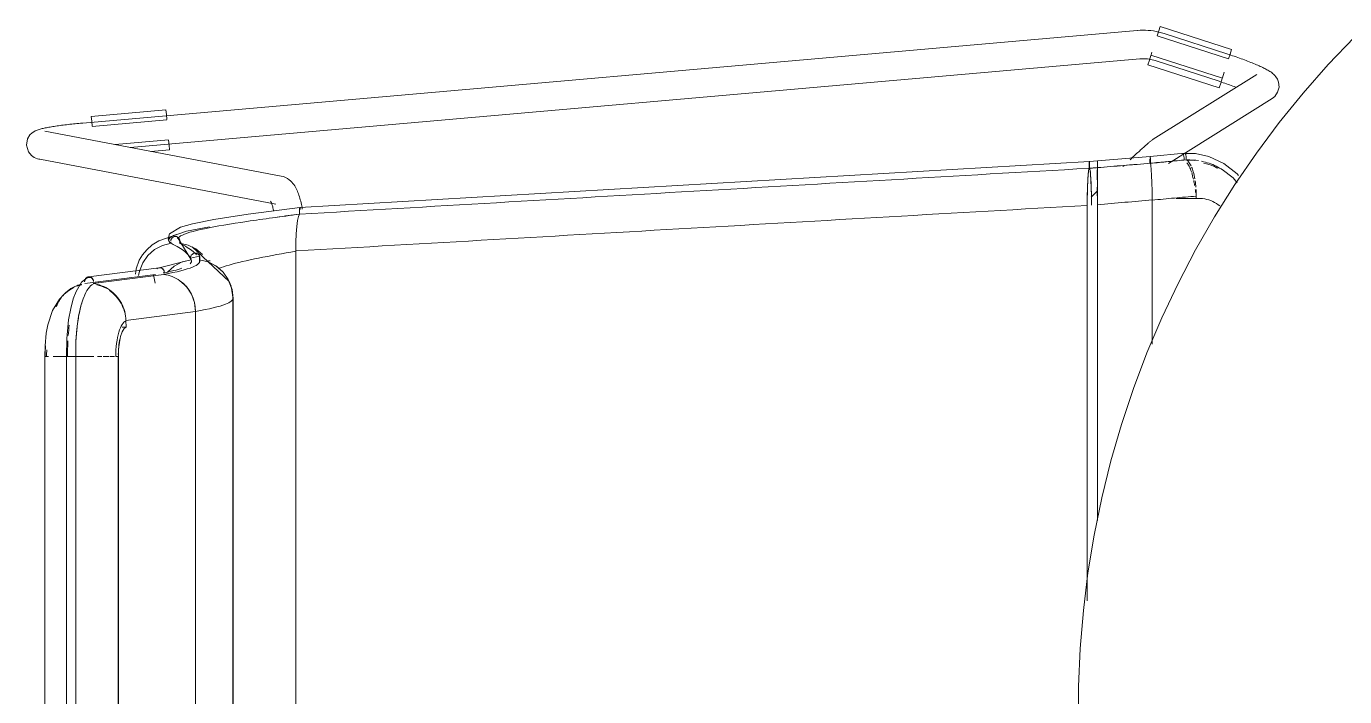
# Model space of a CAD drawing. Header units: millimetres. Extents: x 155927 to 317870, y -36033 to 97293.
# Drawn here: x 163505 to 164059, y 12310 to 12592 of the extents above; entities that cross this region are included whole.
import ezdxf

# ---------------------------------------------------------------- set-up
doc = ezdxf.new("R2010")
doc.units = ezdxf.units.MM
doc.header["$MEASUREMENT"] = 0
doc.layers.add('I-FURN', color=8, linetype='CONTINUOUS', lineweight=9)

msp = doc.modelspace()

# ---------------------------------------------------------------- linework, layer by layer
at = {"layer": 'I-FURN'}
for p, q in [((163981.13, 12590.31), (163981.76, 12592.26)), ((163981.76, 12592.26), (164011.76, 12582.57)), ((163972.07, 12590.54), (163528.75, 12551.6)), ((163972.12, 12590.55), (163972.07, 12590.55)), ((163973.26, 12590.63), (163972.12, 12590.55)), ((163974.4, 12590.66), (163973.26, 12590.63)), ((163975.54, 12590.64), (163974.4, 12590.66)), ((163976.68, 12590.58), (163975.54, 12590.64)), ((163977.82, 12590.47), (163976.68, 12590.58)), ((163978.95, 12590.32), (163977.82, 12590.47)), ((163980.08, 12590.12), (163978.95, 12590.32)), ((163981.19, 12589.88), (163980.08, 12590.12)), ((163980.45, 12588.22), (164010.46, 12578.53)), ((163980.49, 12588.34), (163981.13, 12590.31)), ((163982.3, 12589.59), (163981.19, 12589.88)), ((163983.39, 12589.26), (163982.3, 12589.59)), ((164010.21, 12580.55), (163983.39, 12589.26)), ((164063.44, 12587.76), (164052.4, 12576.18)), ((163977.17, 12578.06), (163977.81, 12580.03)), ((164007.85, 12570.46), (163977.85, 12580.15)), ((163977.88, 12580.25), (163978.25, 12581.41)), ((164010.66, 12580.4), (164010.21, 12580.55)), ((164011.13, 12580.62), (164010.5, 12578.65)), ((164011.4, 12580.15), (164010.66, 12580.4)), ((164011.76, 12582.57), (164011.13, 12580.62)), ((164012.14, 12579.91), (164011.4, 12580.15)), ((163548.77, 12541.31), (163973.12, 12578.59)), ((163973.12, 12578.59), (163973.78, 12578.64)), ((163973.78, 12578.64), (163974.45, 12578.66)), ((163974.45, 12578.66), (163975.11, 12578.65)), ((163975.11, 12578.65), (163975.77, 12578.61)), ((163975.77, 12578.61), (163976.43, 12578.55)), ((163976.43, 12578.55), (163977.09, 12578.47)), ((163976.54, 12576.11), (163977.17, 12578.06)), ((163976.54, 12576.11), (164006.55, 12566.42)), ((163977.09, 12578.47), (163977.74, 12578.35)), ((163977.74, 12578.35), (163978.38, 12578.21)), ((163978.38, 12578.21), (163979.03, 12578.05)), ((163979.03, 12578.05), (163979.66, 12577.86)), ((163979.66, 12577.86), (163979.68, 12577.85)), ((163979.68, 12577.85), (164006.5, 12569.14)), ((164012.87, 12579.66), (164012.14, 12579.91)), ((164013.6, 12579.41), (164012.87, 12579.66)), ((164014.32, 12579.16), (164013.6, 12579.41)), ((164015.04, 12578.9), (164014.32, 12579.16)), ((164015.75, 12578.65), (164015.04, 12578.9)), ((164016.44, 12578.39), (164015.75, 12578.65)), ((164017.13, 12578.14), (164016.44, 12578.39)), ((164017.81, 12577.88), (164017.13, 12578.14)), ((164018.48, 12577.63), (164017.81, 12577.88)), ((164019.13, 12577.38), (164018.48, 12577.63)), ((164019.77, 12577.12), (164019.13, 12577.38)), ((164020.4, 12576.87), (164019.77, 12577.12)), ((164021.01, 12576.62), (164020.4, 12576.87)), ((164021.6, 12576.38), (164021.01, 12576.62)), ((164022.18, 12576.13), (164021.6, 12576.38)), ((164022.74, 12575.89), (164022.18, 12576.13)), ((164023.29, 12575.65), (164022.74, 12575.89)), ((164023.81, 12575.41), (164023.29, 12575.65)), ((164024.32, 12575.18), (164023.81, 12575.41)), ((164024.82, 12574.94), (164024.32, 12575.18)), ((164025.29, 12574.71), (164024.82, 12574.94)), ((164025.75, 12574.48), (164025.29, 12574.71)), ((164026.19, 12574.26), (164025.75, 12574.48)), ((164052.4, 12576.18), (164041.83, 12564.17)), ((164022.36, 12572.06), (163978.78, 12544.75)), ((164006.83, 12569.03), (164006.5, 12569.14)), ((164007.52, 12568.8), (164006.83, 12569.03)), ((164007.81, 12570.34), (164007.18, 12568.37)), ((164007.88, 12570.56), (164008.68, 12573.04)), ((164026.61, 12574.03), (164026.19, 12574.26)), ((164027.02, 12573.8), (164026.61, 12574.03)), ((164027.42, 12573.56), (164027.02, 12573.8)), ((164027.81, 12573.32), (164027.42, 12573.56)), ((164028.2, 12573.06), (164027.81, 12573.32)), ((164028.59, 12572.78), (164028.2, 12573.06)), ((164028.99, 12572.47), (164028.59, 12572.78)), ((164029.42, 12572.1), (164028.99, 12572.47)), ((164029.88, 12571.64), (164029.42, 12572.1)), ((164030.4, 12571.01), (164029.88, 12571.64)), ((164030.97, 12570.1), (164030.4, 12571.01)), ((164031.49, 12568.72), (164030.97, 12570.1)), ((164007.18, 12568.37), (164006.55, 12566.42)), ((164008.21, 12568.57), (164007.52, 12568.8)), ((164008.89, 12568.34), (164008.21, 12568.57)), ((164009.57, 12568.1), (164008.89, 12568.34)), ((164010.25, 12567.87), (164009.57, 12568.1)), ((164010.91, 12567.63), (164010.25, 12567.87)), ((164011.57, 12567.4), (164010.91, 12567.63)), ((164012.22, 12567.16), (164011.57, 12567.4)), ((164012.85, 12566.93), (164012.22, 12567.16)), ((164013.48, 12566.69), (164012.85, 12566.93)), ((164029.85, 12562.78), (164031.08, 12564.51)), ((164031.08, 12564.51), (164031.67, 12566.74)), ((164031.67, 12566.74), (164031.49, 12568.72)), ((164041.83, 12564.17), (164031.75, 12551.75)), ((163985.15, 12534.58), (164028.73, 12561.89)), ((164029.85, 12562.78), (164028.73, 12561.89)), ((163532.36, 12554.41), (163563.77, 12557.17)), ((163532.54, 12552.37), (163532.36, 12554.41)), ((163532.72, 12550.3), (163532.54, 12552.37)), ((163532.73, 12550.18), (163564.14, 12552.94)), ((163563.77, 12557.17), (163563.95, 12555.13)), ((163563.95, 12555.13), (163564.13, 12553.06)), ((163506.6, 12546.63), (163507.51, 12547.49)), ((163507.51, 12547.49), (163508.21, 12547.96)), ((163508.21, 12547.96), (163508.77, 12548.27)), ((163508.77, 12548.27), (163509.25, 12548.48)), ((163509.25, 12548.48), (163509.68, 12548.65)), ((163509.68, 12548.65), (163510.08, 12548.79)), ((163510.08, 12548.79), (163510.48, 12548.92)), ((163510.48, 12548.92), (163510.87, 12549.03)), ((163510.87, 12549.03), (163511.27, 12549.14)), ((163511.27, 12549.14), (163511.69, 12549.25)), ((163511.69, 12549.25), (163512.11, 12549.35)), ((163512.11, 12549.35), (163512.56, 12549.44)), ((163512.56, 12549.44), (163513.02, 12549.54)), ((163612.19, 12529.3), (163512.9, 12548.12)), ((163513.02, 12549.54), (163513.49, 12549.64)), ((163513.49, 12549.64), (163513.99, 12549.73)), ((163513.99, 12549.73), (163514.5, 12549.83)), ((163514.5, 12549.83), (163515.04, 12549.92)), ((163515.04, 12549.92), (163515.59, 12550.01)), ((163515.59, 12550.01), (163516.16, 12550.1)), ((163516.16, 12550.1), (163516.74, 12550.2)), ((163516.74, 12550.2), (163517.35, 12550.29)), ((163517.35, 12550.29), (163517.97, 12550.38)), ((163517.97, 12550.38), (163518.6, 12550.47)), ((163518.6, 12550.47), (163519.25, 12550.56)), ((163519.25, 12550.56), (163519.91, 12550.64)), ((163519.91, 12550.64), (163520.59, 12550.73)), ((163520.59, 12550.73), (163521.28, 12550.82)), ((163521.28, 12550.82), (163521.97, 12550.9)), ((163521.97, 12550.9), (163522.68, 12550.98)), ((163522.68, 12550.98), (163523.4, 12551.07)), ((163523.4, 12551.07), (163524.13, 12551.15)), ((163524.13, 12551.15), (163524.86, 12551.22)), ((163524.86, 12551.22), (163525.6, 12551.3)), ((163525.6, 12551.3), (163526.34, 12551.37)), ((163526.34, 12551.37), (163527.09, 12551.45)), ((163527.09, 12551.45), (163527.84, 12551.52)), ((163527.84, 12551.52), (163528.59, 12551.58)), ((163528.59, 12551.58), (163528.75, 12551.6)), ((164031.75, 12551.75), (164022.18, 12538.93)), ((163505.08, 12542.22), (163505.56, 12544.98)), ((163505.91, 12539.47), (163505.08, 12542.22)), ((163505.56, 12544.98), (163506.6, 12546.63)), ((163564.88, 12544.49), (163542.4, 12542.52)), ((163564.89, 12544.37), (163565.08, 12542.3)), ((163565.08, 12542.3), (163565.26, 12540.26)), ((163974.64, 12541.31), (163974.27, 12540.98)), ((163974.99, 12541.63), (163974.64, 12541.31)), ((163975.33, 12541.93), (163974.99, 12541.63)), ((163975.65, 12542.22), (163975.33, 12541.93)), ((163975.96, 12542.49), (163975.65, 12542.22)), ((163976.25, 12542.75), (163975.96, 12542.49)), ((163976.53, 12542.99), (163976.25, 12542.75)), ((163976.8, 12543.22), (163976.53, 12542.99)), ((163977.05, 12543.44), (163976.8, 12543.22)), ((163977.29, 12543.64), (163977.05, 12543.44)), ((163977.52, 12543.83), (163977.29, 12543.64)), ((163977.74, 12544.01), (163977.52, 12543.83)), ((163977.97, 12544.18), (163977.74, 12544.01)), ((163978.2, 12544.35), (163977.97, 12544.18)), ((163978.45, 12544.54), (163978.2, 12544.35)), ((163978.78, 12544.75), (163978.45, 12544.54)), ((163505.91, 12539.47), (163507.23, 12537.89)), ((163507.23, 12537.89), (163508.31, 12537.14)), ((163508.31, 12537.14), (163509.12, 12536.77)), ((163509.12, 12536.77), (163509.74, 12536.55)), ((163509.74, 12536.55), (163510.25, 12536.42)), ((163510.25, 12536.42), (163510.67, 12536.33)), ((163510.67, 12536.33), (163609.96, 12517.51)), ((163557.36, 12539.57), (163565.26, 12540.26)), ((163955.31, 12535.67), (163951.95, 12535.41)), ((163955.31, 12535.68), (163977.51, 12537.5)), ((163955.31, 12535.61), (163955.31, 12535.68)), ((163955.31, 12535.68), (163955.31, 12535.61)), ((163955.31, 12535.6), (163955.31, 12535.67)), ((163955.31, 12535.67), (163955.31, 12535.61)), ((163969.52, 12536.59), (163969.04, 12536.13)), ((163970, 12537.03), (163969.52, 12536.59)), ((163970.47, 12537.47), (163970, 12537.03)), ((163970.93, 12537.91), (163970.47, 12537.47)), ((163971.39, 12538.33), (163970.93, 12537.91)), ((163971.83, 12538.74), (163971.39, 12538.33)), ((163972.27, 12539.15), (163971.83, 12538.74)), ((163972.69, 12539.54), (163972.27, 12539.15)), ((163973.1, 12539.92), (163972.69, 12539.54)), ((163973.51, 12540.29), (163973.1, 12539.92)), ((163973.9, 12540.64), (163973.51, 12540.29)), ((163974.27, 12540.98), (163973.9, 12540.64)), ((163977.42, 12536.58), (163977.41, 12536.13)), ((163977.41, 12536.12), (163977.42, 12536.58)), ((163977.41, 12536.13), (163977.41, 12535.64)), ((163977.41, 12535.63), (163977.41, 12536.12)), ((163977.46, 12537.25), (163977.44, 12536.96)), ((163977.44, 12536.96), (163977.46, 12537.25)), ((163977.48, 12537.44), (163977.46, 12537.25)), ((163977.46, 12537.25), (163977.48, 12537.44)), ((163977.51, 12537.5), (163977.48, 12537.44)), ((163977.48, 12537.44), (163977.51, 12537.5)), ((163977.51, 12537.5), (163992, 12538.93)), ((163977.51, 12537.5), (163977.54, 12537.43)), ((163977.54, 12537.44), (163977.51, 12537.5)), ((163977.56, 12537.25), (163977.54, 12537.44)), ((163977.58, 12536.95), (163977.56, 12537.25)), ((163977.56, 12537.24), (163977.58, 12536.95)), ((163977.6, 12536.57), (163977.58, 12536.95)), ((163977.58, 12536.95), (163977.6, 12536.56)), ((163977.61, 12536.11), (163977.6, 12536.57)), ((163977.6, 12536.56), (163977.61, 12536.11)), ((163977.61, 12535.62), (163977.61, 12536.11)), ((163977.61, 12536.11), (163977.61, 12535.62)), ((163996.57, 12538.72), (163991.11, 12538.8)), ((164002.22, 12537.5), (163996.57, 12538.72)), ((164008.53, 12534.6), (164002.22, 12537.5)), ((164022.18, 12538.93), (164013.12, 12525.74)), ((163620.04, 12516.11), (163951.95, 12535.4)), ((163951.64, 12531.68), (163951.45, 12529.93)), ((163951.85, 12532.57), (163951.64, 12531.68)), ((163951.86, 12534.47), (163951.84, 12534.02)), ((163951.84, 12534.02), (163951.84, 12533.53)), ((163951.84, 12533.53), (163951.84, 12533.04)), ((163951.84, 12533.04), (163951.85, 12532.57)), ((163951.87, 12534.85), (163951.86, 12534.47)), ((163951.9, 12535.15), (163951.87, 12534.85)), ((163951.92, 12535.33), (163951.9, 12535.15)), ((163951.95, 12535.4), (163951.92, 12535.33)), ((163951.98, 12535.33), (163951.95, 12535.4)), ((163952, 12535.14), (163951.98, 12535.33)), ((163952.03, 12534.85), (163952, 12535.14)), ((163952.04, 12534.47), (163952.03, 12534.85)), ((163952.06, 12534.01), (163952.04, 12534.47)), ((163952.05, 12532.56), (163952.06, 12533.03)), ((163952.26, 12531.66), (163952.05, 12532.56)), ((163952.06, 12533.52), (163952.06, 12534.01)), ((163952.06, 12533.03), (163952.06, 12533.52)), ((163952.45, 12529.91), (163952.26, 12531.66)), ((163955.26, 12527.68), (163955.27, 12530.18)), ((163955.27, 12530.18), (163955.26, 12527.69)), ((163955.29, 12531.94), (163955.27, 12530.18)), ((163955.27, 12530.18), (163955.29, 12531.93)), ((163955.31, 12535.61), (163955.3, 12535.42)), ((163955.3, 12535.42), (163955.31, 12535.6)), ((163955.3, 12535.12), (163955.3, 12535.42)), ((163955.3, 12535.42), (163955.3, 12535.12)), ((163955.3, 12534.74), (163955.3, 12535.12)), ((163955.3, 12535.12), (163955.3, 12534.74)), ((163955.3, 12534.29), (163955.3, 12534.74)), ((163955.3, 12534.74), (163955.3, 12534.29)), ((163955.3, 12533.8), (163955.3, 12534.29)), ((163955.3, 12534.29), (163955.3, 12533.8)), ((163955.3, 12533.3), (163955.3, 12533.8)), ((163955.3, 12533.8), (163955.3, 12533.3)), ((163955.3, 12532.83), (163955.3, 12533.3)), ((163955.3, 12533.3), (163955.3, 12532.83)), ((163955.31, 12535.61), (163955.31, 12535.42)), ((163955.31, 12535.42), (163955.31, 12535.61)), ((163955.31, 12535.42), (163955.31, 12535.13)), ((163955.31, 12535.13), (163955.31, 12535.42)), ((163955.31, 12535.13), (163955.32, 12534.74)), ((163955.32, 12534.75), (163955.31, 12535.13)), ((163955.32, 12534.3), (163955.32, 12534.75)), ((163955.32, 12534.74), (163955.32, 12534.29)), ((163955.32, 12533.81), (163955.32, 12534.3)), ((163955.32, 12534.29), (163955.32, 12533.8)), ((163955.32, 12533.31), (163955.32, 12533.81)), ((163955.32, 12533.8), (163955.32, 12533.31)), ((163955.32, 12533.31), (163955.32, 12532.84)), ((163955.32, 12532.84), (163955.32, 12533.31)), ((163955.32, 12532.84), (163955.33, 12531.95)), ((163955.33, 12531.95), (163955.32, 12532.84)), ((163955.33, 12531.95), (163955.34, 12530.2)), ((163955.34, 12530.2), (163955.33, 12531.95)), ((163955.34, 12530.2), (163955.36, 12527.7)), ((163955.36, 12527.7), (163955.34, 12530.2)), ((163966.55, 12533.77), (163966.05, 12533.29)), ((163977.41, 12535.64), (163977.41, 12535.14)), ((163977.41, 12535.14), (163977.41, 12535.63)), ((163977.41, 12535.14), (163977.42, 12534.67)), ((163977.42, 12534.66), (163977.41, 12535.14)), ((163977.6, 12534.65), (163977.61, 12535.12)), ((163977.61, 12535.12), (163977.6, 12534.65)), ((163977.6, 12534.65), (163977.79, 12533.77)), ((163977.8, 12533.76), (163977.6, 12534.65)), ((163977.61, 12535.12), (163977.61, 12535.62)), ((163977.61, 12535.62), (163977.61, 12535.12)), ((163977.8, 12533.76), (163977.97, 12532.05)), ((163977.97, 12532.03), (163977.8, 12533.76)), ((163978.13, 12529.55), (163977.97, 12532.03)), ((163977.97, 12532.03), (163978.12, 12529.59)), ((164007.82, 12532.03), (164004.13, 12533.94)), ((164012.4, 12528.53), (164007.82, 12532.03)), ((164014.06, 12530.26), (164008.53, 12534.6)), ((164014.7, 12529.47), (164014.06, 12530.26)), ((163612.19, 12529.3), (163613.18, 12529.05)), ((163613.18, 12529.05), (163614.08, 12528.68)), ((163614.08, 12528.68), (163614.87, 12528.24)), ((163614.87, 12528.24), (163615.55, 12527.76)), ((163615.55, 12527.76), (163616.15, 12527.25)), ((163616.15, 12527.25), (163616.67, 12526.73)), ((163616.67, 12526.73), (163617.12, 12526.2)), ((163617.12, 12526.2), (163617.52, 12525.67)), ((163617.52, 12525.67), (163617.88, 12525.13)), ((163617.88, 12525.13), (163618.21, 12524.59)), ((163618.21, 12524.59), (163618.5, 12524.06)), ((163951.28, 12527.43), (163951.16, 12524.3)), ((163951.45, 12529.93), (163951.28, 12527.43)), ((163952.61, 12527.41), (163952.45, 12529.91)), ((163952.74, 12524.29), (163952.61, 12527.41)), ((163955.36, 12527.7), (163955.36, 12524.57)), ((163955.36, 12524.57), (163955.36, 12527.7)), ((163955.37, 12521), (163955.36, 12524.57)), ((163978.12, 12529.59), (163978.24, 12526.52)), ((163978.24, 12526.45), (163978.13, 12529.55)), ((163978.24, 12526.45), (163978.31, 12523.01)), ((163978.31, 12523.01), (163978.24, 12526.45)), ((164013.12, 12525.74), (164004.6, 12512.2)), ((164014.13, 12526.45), (164012.4, 12528.53)), ((163618.5, 12524.06), (163618.77, 12523.5)), ((163618.77, 12523.5), (163619.02, 12522.94)), ((163619.02, 12522.94), (163619.26, 12522.37)), ((163619.26, 12522.37), (163619.48, 12521.79)), ((163619.48, 12521.79), (163619.68, 12521.2)), ((163619.68, 12521.2), (163619.88, 12520.6)), ((163619.88, 12520.6), (163620.06, 12519.98)), ((163620.06, 12519.98), (163620.23, 12519.35)), ((163620.23, 12519.35), (163620.39, 12518.71)), ((163951.08, 12520.73), (163951.06, 12516.95)), ((163951.16, 12524.3), (163951.08, 12520.73)), ((163955.37, 12523.01), (163952.7, 12520.44)), ((163952.82, 12520.74), (163952.74, 12524.29)), ((163952.84, 12517.06), (163952.82, 12520.74)), ((163955.25, 12521), (163955.25, 12524.56)), ((163955.25, 12524.56), (163955.25, 12521)), ((163955.36, 12524.56), (163955.37, 12521)), ((163955.37, 12521), (163955.37, 12517.21)), ((163955.37, 12517.21), (163955.37, 12521)), ((163978.34, 12519.15), (163978.31, 12522.92)), ((163978.31, 12522.92), (163978.34, 12519.27)), ((163978.34, 12458.6), (163978.34, 12519.15)), ((163978.34, 12519.15), (163978.34, 12458.6)), ((163998.13, 12519.86), (163988.38, 12519.86)), ((163996.89, 12520.85), (163996.89, 12519.81)), ((163608.18, 12514.56), (163598.25, 12513.2)), ((163607.73, 12518.73), (163607.75, 12518.71)), ((163607.75, 12518.71), (163607.79, 12518.64)), ((163607.79, 12518.64), (163607.84, 12518.55)), ((163607.84, 12518.55), (163607.91, 12518.4)), ((163607.91, 12518.4), (163608, 12518.2)), ((163608, 12518.2), (163608.09, 12517.97)), ((163608.09, 12517.97), (163608.19, 12517.7)), ((163620.04, 12516.11), (163608.18, 12514.56)), ((163608.19, 12517.7), (163608.3, 12517.4)), ((163608.3, 12517.4), (163608.41, 12517.06)), ((163608.41, 12517.06), (163608.52, 12516.7)), ((163608.52, 12516.7), (163608.62, 12516.3)), ((163608.62, 12516.3), (163608.73, 12515.88)), ((163608.73, 12515.88), (163608.83, 12515.43)), ((163608.83, 12515.43), (163608.93, 12514.96)), ((163608.93, 12514.96), (163609.03, 12514.47)), ((163619.84, 12514.71), (163619.83, 12514.21)), ((163619.83, 12514.22), (163619.84, 12514.71)), ((163619.83, 12513.72), (163619.83, 12514.22)), ((163619.83, 12514.21), (163619.83, 12513.72)), ((163619.83, 12513.72), (163619.85, 12513.25)), ((163619.85, 12513.25), (163619.83, 12513.72)), ((163619.86, 12515.16), (163619.84, 12514.71)), ((163619.84, 12514.71), (163619.86, 12515.16)), ((163619.89, 12515.55), (163619.86, 12515.16)), ((163619.86, 12515.16), (163619.89, 12515.55)), ((163619.89, 12515.55), (163619.94, 12515.85)), ((163619.94, 12515.84), (163619.89, 12515.55)), ((163620.09, 12516.05), (163620.04, 12516.11)), ((163620.04, 12516.11), (163620.09, 12516.05)), ((163620.14, 12515.87), (163620.19, 12515.58)), ((163620.19, 12515.57), (163620.14, 12515.86)), ((163620.19, 12515.58), (163620.22, 12515.2)), ((163620.22, 12515.19), (163620.19, 12515.57)), ((163620.39, 12518.71), (163620.55, 12518.05)), ((163620.55, 12518.05), (163620.69, 12517.38)), ((163620.69, 12517.38), (163620.82, 12516.7)), ((163620.82, 12516.7), (163620.95, 12516.01)), ((163620.95, 12516.01), (163621.06, 12515.3)), ((163951.06, 12516.95), (163951.06, 12350.68)), ((163951.06, 12350.68), (163951.06, 12516.95)), ((163955.37, 12517.21), (163955.37, 12384.38)), ((163955.37, 12384.38), (163955.37, 12517.21)), ((163574.9, 12509.18), (163569.9, 12507.78)), ((163582.13, 12508), (163572.46, 12506.1)), ((163583.92, 12510.98), (163574.9, 12509.18)), ((163590.24, 12512.02), (163583.92, 12510.98)), ((163598.25, 12513.2), (163590.24, 12512.02)), ((163618.77, 12508.1), (163618.53, 12505)), ((163618.54, 12505.05), (163618.77, 12508.1)), ((163619.08, 12510.6), (163618.77, 12508.1)), ((163618.78, 12508.13), (163619.09, 12510.6)), ((163619.45, 12512.34), (163619.08, 12510.6)), ((163619.09, 12510.61), (163619.45, 12512.34)), ((163619.45, 12512.34), (163619.85, 12513.25)), ((163619.85, 12513.25), (163619.45, 12512.34)), ((164004.6, 12512.2), (163996.63, 12498.32)), ((163572.46, 12506.1), (163560.75, 12502.11)), ((163565.27, 12505.01), (163564.74, 12502.82)), ((163564.74, 12502.82), (163565.03, 12501.91)), ((163569.9, 12507.78), (163565.27, 12505.01)), ((163565.75, 12501.97), (163565.82, 12502.46)), ((163565.82, 12502.46), (163565.75, 12501.97)), ((163566.02, 12502.92), (163565.82, 12502.46)), ((163565.82, 12502.46), (163566.02, 12502.91)), ((163566.32, 12503.31), (163566.02, 12502.92)), ((163566.02, 12502.91), (163566.33, 12503.3)), ((163566.72, 12503.61), (163566.32, 12503.31)), ((163566.33, 12503.3), (163566.72, 12503.6)), ((163566.72, 12503.6), (163567.17, 12503.8)), ((163567.17, 12503.8), (163566.72, 12503.61)), ((163567.17, 12503.8), (163567.66, 12503.87)), ((163567.66, 12503.87), (163567.17, 12503.8)), ((163567.66, 12503.87), (163568.14, 12503.81)), ((163568.14, 12503.82), (163567.66, 12503.87)), ((163568.6, 12503.63), (163568.14, 12503.82)), ((163568.14, 12503.81), (163568.6, 12503.63)), ((163568.51, 12503.68), (163574.22, 12494.29)), ((163568.6, 12503.63), (163569, 12503.34)), ((163569.01, 12503.34), (163568.6, 12503.63)), ((163569, 12503.34), (163569.32, 12502.96)), ((163569.32, 12502.97), (163569.01, 12503.34)), ((163569.53, 12502.52), (163569.32, 12502.97)), ((163569.32, 12502.96), (163569.53, 12502.51)), ((163569.62, 12502.02), (163569.53, 12502.52)), ((163569.53, 12502.51), (163569.62, 12502.02)), ((163618.38, 12501.53), (163618.53, 12505)), ((163618.53, 12505), (163618.38, 12501.46)), ((163555.68, 12498.3), (163553.9, 12496.14)), ((163557.92, 12500.3), (163555.68, 12498.3)), ((163559, 12498.35), (163556.18, 12495.87)), ((163560.75, 12502.11), (163557.92, 12500.3)), ((163562.32, 12500.09), (163559, 12498.35)), ((163565.95, 12501), (163562.32, 12500.09)), ((163565.96, 12501), (163565.79, 12501.47)), ((163565.79, 12501.47), (163565.95, 12501)), ((163569.59, 12501.52), (163569.44, 12501.05)), ((163569.44, 12501.05), (163569.59, 12501.52)), ((163569.44, 12501.05), (163573.05, 12500.26)), ((163573.06, 12500.27), (163569.44, 12501.05)), ((163569.62, 12502.02), (163569.59, 12501.52)), ((163569.59, 12501.52), (163569.62, 12502.02)), ((163573.05, 12500.26), (163576.38, 12498.61)), ((163576.38, 12498.63), (163573.06, 12500.27)), ((163574.71, 12499.56), (163590.4, 12484.96)), ((163575.59, 12496.81), (163576.08, 12496.88)), ((163576.08, 12496.88), (163575.59, 12496.82)), ((163576.08, 12496.88), (163576.57, 12496.81)), ((163576.57, 12496.82), (163576.08, 12496.88)), ((163579.1, 12496.34), (163576.38, 12498.63)), ((163576.38, 12498.61), (163579.11, 12496.34)), ((163618.32, 12497.77), (163618.38, 12501.47)), ((163618.38, 12501.46), (163618.32, 12497.7)), ((163618.32, 12497.7), (163618.32, 12114.3)), ((163618.32, 12114.3), (163618.32, 12497.7)), ((163996.63, 12498.32), (163989.22, 12484.15)), ((163552.56, 12493.87), (163551.27, 12490.27)), ((163553.9, 12496.14), (163552.56, 12493.87)), ((163554, 12492.79), (163552.6, 12489.28)), ((163556.18, 12495.87), (163554, 12492.79)), ((163560.86, 12490.71), (163572.48, 12493.68)), ((163567.21, 12491.39), (163564.34, 12488.89)), ((163570.61, 12493.15), (163567.21, 12491.39)), ((163574.32, 12494.04), (163570.61, 12493.15)), ((163572.48, 12493.68), (163574.34, 12494.01)), ((163577.93, 12495.55), (163574.04, 12494.72)), ((163574.21, 12495.5), (163574.12, 12495.01)), ((163574.12, 12495.01), (163574.16, 12494.51)), ((163574.13, 12495), (163574.21, 12495.5)), ((163574.16, 12494.51), (163574.13, 12495)), ((163574.33, 12494.04), (163574.16, 12494.51)), ((163574.16, 12494.51), (163574.32, 12494.04)), ((163574.21, 12495.5), (163574.41, 12495.95)), ((163574.41, 12495.95), (163574.21, 12495.5)), ((163574.41, 12495.95), (163574.72, 12496.33)), ((163574.72, 12496.33), (163574.41, 12495.95)), ((163575.12, 12496.63), (163574.72, 12496.33)), ((163574.72, 12496.33), (163575.13, 12496.62)), ((163575.59, 12496.82), (163575.12, 12496.63)), ((163575.13, 12496.62), (163575.59, 12496.81)), ((163577.03, 12496.63), (163576.57, 12496.82)), ((163576.57, 12496.81), (163577.03, 12496.62)), ((163577.43, 12496.33), (163577.03, 12496.63)), ((163577.03, 12496.62), (163577.43, 12496.33)), ((163577.43, 12496.33), (163577.74, 12495.95)), ((163577.75, 12495.95), (163577.43, 12496.33)), ((163577.74, 12495.95), (163577.95, 12495.5)), ((163577.95, 12495.5), (163577.75, 12495.95)), ((163577.8, 12495.85), (163577.85, 12492.97)), ((163577.99, 12494.51), (163577.83, 12494.04)), ((163577.83, 12494.04), (163577.99, 12494.51)), ((163577.83, 12494.04), (163579.12, 12493.84)), ((163581.54, 12493.15), (163577.83, 12494.04)), ((163577.95, 12495.5), (163578.03, 12495)), ((163578.03, 12495.01), (163577.95, 12495.5)), ((163577.99, 12494.51), (163578.03, 12495.01)), ((163578.03, 12495), (163577.99, 12494.51)), ((163584.94, 12491.39), (163581.54, 12493.15)), ((163581.54, 12493.14), (163584.93, 12491.39)), ((163584.93, 12491.39), (163587.81, 12488.88)), ((163587.81, 12488.89), (163584.94, 12491.39)), ((163530.66, 12486.52), (163528.28, 12484.62)), ((163529.6, 12484.03), (163559.3, 12487.88)), ((163531.16, 12486.87), (163560.94, 12490.73)), ((163562.85, 12487.9), (163533.15, 12484.06)), ((163551.27, 12490.27), (163550.97, 12488)), ((163552.6, 12489.28), (163552.23, 12487.53)), ((163552.24, 12487.53), (163552.61, 12489.27)), ((163558.52, 12487.75), (163559.21, 12484.26)), ((163560.26, 12490.49), (163559.88, 12490.2)), ((163560.7, 12490.68), (163560.26, 12490.49)), ((163561.17, 12490.74), (163560.7, 12490.68)), ((163561.64, 12490.68), (163561.17, 12490.74)), ((163562.08, 12490.49), (163561.64, 12490.68)), ((163562.47, 12490.19), (163562.08, 12490.49)), ((163562.77, 12489.81), (163562.47, 12490.19)), ((163562.96, 12489.36), (163562.77, 12489.81)), ((163563.04, 12488.87), (163562.96, 12489.36)), ((163563, 12488.37), (163563.04, 12488.87)), ((163589.98, 12485.75), (163587.81, 12488.89)), ((163587.81, 12488.88), (163589.98, 12485.75)), ((163589.81, 12486.06), (163591.53, 12481.6)), ((163522.9, 12481.16), (163520.83, 12479.49)), ((163525.17, 12482.49), (163522.9, 12481.16)), ((163525.98, 12480.8), (163524.79, 12477.63)), ((163528.28, 12484.62), (163525.98, 12480.8)), ((163535.57, 12484.81), (163533.13, 12484.49)), ((163572.35, 12482.78), (163569.61, 12485.27)), ((163574.43, 12479.67), (163572.35, 12482.78)), ((163589.98, 12485.75), (163591.34, 12482.18)), ((163591.35, 12482.18), (163589.98, 12485.75)), ((163590.4, 12484.96), (163591.11, 12483.04)), ((163591.34, 12482.18), (163591.82, 12478.39)), ((163591.82, 12478.39), (163591.35, 12482.18)), ((163591.53, 12481.6), (163591.97, 12477.85)), ((163989.22, 12484.15), (163982.38, 12469.68)), ((163519, 12477.51), (163516.13, 12472.8)), ((163520.83, 12479.49), (163519, 12477.51)), ((163524.79, 12477.63), (163523.71, 12473.59)), ((163529.12, 12478.09), (163528.03, 12474.66)), ((163575.75, 12476.12), (163574.43, 12479.67)), ((163576.22, 12472.35), (163575.75, 12476.12)), ((163591.82, 12478.39), (163591.82, 12133.6)), ((163591.82, 12133.6), (163591.82, 12478.39)), ((163591.97, 12438.94), (163591.97, 12477.85)), ((163516.13, 12472.8), (163514.11, 12466.65)), ((163523.71, 12473.59), (163522.84, 12468.87)), ((163527.06, 12470.22), (163526.47, 12466.21)), ((163528.03, 12474.66), (163527.06, 12470.22)), ((163546.95, 12468.49), (163576.22, 12472.35)), ((163576.22, 12472.35), (163576.22, 12139.64)), ((163576.22, 12139.64), (163576.22, 12472.35)), ((163982.38, 12469.68), (163976.13, 12454.96)), ((163514.11, 12466.65), (163513.46, 12463.15)), ((163522.84, 12468.87), (163522.04, 12460.98)), ((163526.47, 12466.21), (163525.93, 12459.65)), ((163544.69, 12461.8), (163545.36, 12463.79)), ((163547.01, 12465.78), (163545.35, 12465.78)), ((163547, 12465.78), (163545.35, 12465.78)), ((163545.36, 12463.79), (163546.15, 12465.14)), ((163546.15, 12465.14), (163547.01, 12465.78)), ((163547.01, 12465.78), (163546.95, 12468.49)), ((163513.46, 12463.15), (163512.94, 12457.94)), ((163522.04, 12460.98), (163521.89, 12453.42)), ((163525.93, 12459.65), (163525.85, 12453.42)), ((163543.86, 12456.46), (163544.18, 12459.31)), ((163544.18, 12459.31), (163544.69, 12461.8)), ((163512.94, 12457.94), (163512.86, 12453.42)), ((163513.03, 12453.42), (163512.86, 12453.42)), ((163512.86, 12453.42), (163512.86, 12158.57)), ((163512.87, 12453.42), (163514.35, 12453.42)), ((163516.38, 12453.42), (163518.95, 12453.42)), ((163522.14, 12453.42), (163519.11, 12453.42)), ((163519.12, 12453.42), (163522.14, 12453.42)), ((163521.89, 12453.42), (163521.89, 12158.57)), ((163521.89, 12453.42), (163525.74, 12453.42)), ((163521.96, 12453.42), (163521.89, 12453.42)), ((163522.16, 12453.42), (163521.96, 12453.42)), ((163522.46, 12453.42), (163522.16, 12453.42)), ((163522.85, 12453.42), (163522.46, 12453.42)), ((163523.31, 12453.42), (163522.85, 12453.42)), ((163523.8, 12453.42), (163523.31, 12453.42)), ((163524.3, 12453.42), (163523.8, 12453.42)), ((163524.77, 12453.42), (163524.3, 12453.42)), ((163525.19, 12453.42), (163524.77, 12453.42)), ((163525.52, 12453.42), (163525.19, 12453.42)), ((163525.74, 12453.42), (163525.52, 12453.42)), ((163529.64, 12453.42), (163525.83, 12453.42)), ((163525.83, 12453.42), (163529.64, 12453.42)), ((163525.86, 12158.57), (163525.86, 12453.42)), ((163529.83, 12453.42), (163533.39, 12453.42)), ((163535.02, 12453.42), (163536.86, 12453.42)), ((163537.38, 12453.42), (163539.84, 12453.42)), ((163541.61, 12453.42), (163540.37, 12453.42)), ((163541.58, 12453.42), (163542.17, 12453.42)), ((163543.7, 12453.42), (163543.7, 12158.57)), ((163543.76, 12453.42), (163543.86, 12456.46)), ((163543.76, 12158.57), (163543.76, 12453.42)), ((163976.13, 12454.96), (163970.47, 12439.99)), ((163591.97, 12134.14), (163591.97, 12438.94)), ((163970.47, 12439.99), (163965.41, 12424.81)), ((163965.41, 12424.81), (163960.97, 12409.44)), ((163960.97, 12409.44), (163957.14, 12393.91)), ((163957.14, 12393.91), (163953.94, 12378.23)), ((163953.94, 12378.23), (163951.36, 12362.44)), ((163951.36, 12362.44), (163949.42, 12346.56)), ((163949.42, 12346.56), (163948.12, 12330.62)), ((163948.12, 12330.62), (163947.45, 12314.63)), ((163947.45, 12314.63), (163947.36, 12306))]:
    msp.add_line(p, q, dxfattribs=at)
for centre, major_axis, ratio, start_param, end_param in [((163561.17, 12488.78), (0, -1.96), 0.955139, 1.359855, 3.903556), ((163561.15, 12472.22), (0, -15.78), 0.955139, 2.787556, 3.029056), ((163561.15, 12472.22), (0, -15.78), 0.955139, 2.545839, 2.787386), ((163561.15, 12472.22), (0, -15.78), 0.955139, 1.579038, 2.545717), ((163517.13, 12453.42), (0, -12.4), 0.287441, 4.492176, 4.712389), ((163528.61, 12453.42), (15.75, 0), 0.000004, 0.290246, 0.472486)]:
    msp.add_ellipse(centre, major_axis=major_axis, ratio=ratio, start_param=start_param, end_param=end_param, dxfattribs=at)
for points in [[(163977.6, 12534.65), (163980.13, 12534.89), (163985.16, 12535.37), (163990.11, 12535.85), (163992.56, 12536.09)], [(163992.98, 12536.05), (163994.62, 12536.1), (163996.25, 12536.01), (163997.86, 12535.77)], [(163996.07, 12535.86), (163995.18, 12535.97), (163994.28, 12535.99), (163993.38, 12535.98)], [(163951.85, 12532.57), (163896.45, 12529.35), (163785.68, 12522.91), (163675.09, 12516.47), (163619.85, 12513.25)], [(163951.85, 12532.57), (163952.43, 12532.61), (163953.58, 12532.7), (163954.74, 12532.79), (163955.32, 12532.84)], [(163952.05, 12532.56), (163952.59, 12532.6), (163953.68, 12532.69), (163954.76, 12532.78), (163955.3, 12532.83)], [(163977.6, 12534.65), (163973.89, 12534.35), (163966.47, 12533.74), (163959.03, 12533.14), (163955.32, 12532.84)], [(163977.6, 12534.68), (163979.91, 12534.91), (163982.23, 12535.14), (163984.5, 12535.37)], [(163993.87, 12533.5), (163993.56, 12534.14), (163993.24, 12534.54), (163992.92, 12534.87)], [(163994.83, 12531.08), (163994.56, 12531.89), (163994.28, 12532.7), (163993.99, 12533.26)], [(163995.68, 12528.04), (163995.46, 12528.96), (163995.23, 12529.91), (163994.98, 12530.76)], [(163996.21, 12525.38), (163996.09, 12526.06), (163995.96, 12526.72), (163995.83, 12527.38)], [(163996.42, 12527.21), (163996.55, 12526.36), (163996.66, 12525.48), (163996.72, 12524.57)], [(163966.86, 12518.24), (163970.69, 12518.59), (163974.52, 12518.93), (163978.34, 12519.27)], [(163978.34, 12519.15), (163981.47, 12519.46), (163987.72, 12520.05), (163993.86, 12520.59), (163996.89, 12520.85)], [(163996.66, 12522.27), (163996.6, 12522.75), (163996.54, 12523.21), (163996.47, 12523.68)], [(163996.79, 12523.63), (163996.85, 12522.73), (163996.88, 12521.8), (163996.89, 12520.85)], [(163996.89, 12519.81), (163997.4, 12519.85), (163997.91, 12519.87), (163998.41, 12519.86)], [(163784.56, 12507.36), (163840.03, 12510.56), (163895.53, 12513.75), (163951.06, 12516.95)], [(163955.37, 12517.21), (163959.2, 12517.56), (163963.04, 12517.9), (163966.86, 12518.24)], [(163610.49, 12512.04), (163613.58, 12512.44), (163616.71, 12512.84), (163619.84, 12513.23)], [(163618.32, 12497.77), (163673.68, 12500.97), (163729.1, 12504.17), (163784.56, 12507.36)], [(163562.85, 12487.9), (163568.35, 12488.92), (163576.41, 12490.97), (163578.38, 12493.01), (163577.83, 12494.04)], [(163573.9, 12492.4), (163574.47, 12492.95), (163574.62, 12493.49), (163574.33, 12494.04)], [(163580.89, 12493.48), (163581.35, 12493.54), (163581.82, 12493.59), (163582.29, 12493.65)], [(163562.64, 12488.53), (163565.76, 12489.19), (163568.68, 12489.84), (163570.4, 12490.5)], [(163526.27, 12482.97), (163526.92, 12483.22), (163527.6, 12483.39), (163528.28, 12483.53)], [(163529.19, 12478.26), (163529.76, 12479.72), (163531.02, 12482.19), (163532.43, 12483.5), (163533.15, 12483.85)], [(163546.95, 12468.49), (163546.91, 12469.79), (163546.55, 12472.29), (163545.13, 12475.89), (163542.94, 12479.03), (163540.1, 12481.56), (163536.76, 12483.33), (163534.39, 12483.91), (163533.15, 12484.06)], [(163534.66, 12483.59), (163536.05, 12483.28), (163537.42, 12482.78), (163538.67, 12482.08)], [(163540.02, 12481.22), (163542.08, 12479.79), (163543.7, 12477.8), (163545, 12475.58)], [(163545.17, 12475.26), (163545.69, 12474.23), (163546.16, 12473.15), (163546.39, 12472.02)], [(163591.97, 12477.85), (163591.97, 12478.03), (163591.92, 12478.21), (163591.82, 12478.39)], [(163522.67, 12462.23), (163522.78, 12463.71), (163522.93, 12465.16), (163523.1, 12466.57)], [(163542.63, 12453.42), (163542.66, 12455.32), (163542.92, 12459.05), (163543.88, 12463.85), (163545.28, 12467.17), (163546.38, 12468.12), (163546.93, 12468.24)], [(163522.43, 12453.42), (163522.39, 12455.64), (163522.42, 12457.84), (163522.53, 12460.02)], [(163544.64, 12461.8), (163544.1, 12459.74), (163543.81, 12457.03), (163543.72, 12454.26)], [(163512.95, 12453.42), (163512.94, 12455), (163513.02, 12456.5), (163513.15, 12457.93)]]:
    msp.add_open_spline(points, degree=3, dxfattribs=at)
for points, knots in [([(163991.82, 12535.99), (163991.83, 12536.21), (163991.83, 12536.7), (163991.74, 12537.45), (163991.59, 12538.12), (163991.42, 12538.55), (163991.3, 12538.7), (163991.25, 12538.74)], [-1, -1, -1, -1, -0.90625, -0.8125, -0.71875, -0.625, -0.5625, -0.5625, -0.5625, -0.5625]), ([(163992.15, 12538.88), (163992.17, 12538.86), (163992.22, 12538.81), (163992.3, 12538.71), (163992.39, 12538.52), (163992.5, 12538.19), (163992.57, 12537.8), (163992.61, 12537.44), (163992.62, 12537.07), (163992.62, 12536.62), (163992.58, 12536.27), (163992.56, 12536.09)], [0.5555556, 0.5555556, 0.5555556, 0.5555556, 0.5833333, 0.6180556, 0.6527778, 0.7222222, 0.7916667, 0.8263889, 0.8611111, 0.9305556, 1, 1, 1, 1]), ([(163992.56, 12536.09), (163992.95, 12535.94), (163993.7, 12535.38), (163994.39, 12534.25), (163994.71, 12533.57)], [0, 0, 0, 0, 0.1666667, 0.3309695, 0.3309695, 0.3309695, 0.3309695]), ([(163951.06, 12516.95), (163951.06, 12518.22), (163951.07, 12520.77), (163951.15, 12524.37), (163951.28, 12527.54), (163951.5, 12530.9), (163951.71, 12532.29), (163951.85, 12532.57)], [-1, -1, -1, -1, -0.833333, -0.666667, -0.5, -0.333333, 0, 0, 0, 0]), ([(163951.85, 12532.57), (163951.84, 12532.79), (163951.84, 12533.28), (163951.84, 12533.91), (163951.85, 12534.38), (163951.87, 12534.79), (163951.9, 12535.24), (163951.93, 12535.4), (163951.95, 12535.41)], [-1, -1, -1, -1, -0.90625, -0.8125, -0.765625, -0.71875, -0.625, -0.501507, -0.501507, -0.501507, -0.501507]), ([(163951.95, 12535.41), (163951.97, 12535.4), (163952, 12535.26), (163952.03, 12534.87), (163952.05, 12534.48), (163952.06, 12534.02), (163952.06, 12533.53), (163952.06, 12533.03), (163952.05, 12532.71), (163952.05, 12532.56)], [-0.5, -0.5, -0.5, -0.5, -0.375, -0.3125, -0.25, -0.1875, -0.125, -0.0625, 0, 0, 0, 0]), ([(163952.05, 12532.56), (163952.19, 12532.27), (163952.4, 12530.88), (163952.62, 12527.53), (163952.75, 12524.37), (163952.82, 12520.81), (163952.84, 12518.3), (163952.84, 12517.06)], [-1, -1, -1, -1, -0.6666667, -0.5, -0.3333333, -0.1666667, -0.003964, -0.003964, -0.003964, -0.003964]), ([(163971.31, 12534.16), (163969.66, 12534.02), (163964.33, 12533.58), (163958.99, 12533.14), (163955.3, 12532.83)], [0.2766114, 0.2766114, 0.2766114, 0.2766114, 0.5, 1, 1, 1, 1]), ([(163994.92, 12533.09), (163995.17, 12532.5), (163995.7, 12531), (163996.09, 12529.15), (163996.29, 12528.06)], [0.3680344, 0.3680344, 0.3680344, 0.3680344, 0.5, 0.6666667, 0.6666667, 0.6666667, 0.6666667]), ([(163999.13, 12535.51), (164001.25, 12535.07), (164004.33, 12534.06), (164007.09, 12532.42), (164007.96, 12531.84)], [0.1763318, 0.1763318, 0.1763318, 0.1763318, 0.3333333, 0.408557, 0.408557, 0.408557, 0.408557]), ([(164005.9, 12532.56), (164005.31, 12532.9), (164003.46, 12533.92), (164001.48, 12534.42), (164000.11, 12534.64)], [0.6175454, 0.6175454, 0.6175454, 0.6175454, 0.6666667, 0.7702374, 0.7702374, 0.7702374, 0.7702374]), ([(163996.89, 12519.81), (163999.28, 12520.02), (164002.88, 12519.39), (164005.88, 12517.46), (164006.78, 12516.7)], [0, 0, 0, 0, 0.3333333, 0.5, 0.5, 0.5, 0.5]), ([(163568.56, 12502.88), (163568.75, 12503.28), (163570.35, 12504.71), (163578.65, 12507.15), (163597.09, 12510.2), (163612.3, 12512.23), (163619.85, 12513.25)], [0.1500589, 0.1500589, 0.1500589, 0.1500589, 0.25, 0.5, 0.75, 1, 1, 1, 1]), ([(163565.95, 12501), (163564.4, 12502.02), (163564.63, 12503.28), (163567.53, 12504.54), (163568.16, 12504.77)], [0, 0, 0, 0, 0.25, 0.3070827, 0.3070827, 0.3070827, 0.3070827]), ([(163574.04, 12494.72), (163573.57, 12495.65), (163571.78, 12497.74), (163568.36, 12499.84), (163565.96, 12501)], [0.0974617, 0.0974617, 0.0974617, 0.0974617, 0.5, 1, 1, 1, 1]), ([(163576.57, 12496.17), (163576.18, 12496.63), (163574.5, 12498.25), (163571.85, 12499.88), (163569.44, 12501.05)], [0.3036932, 0.3036932, 0.3036932, 0.3036932, 0.5, 1, 1, 1, 1]), ([(163586.05, 12490.4), (163587.2, 12490.88), (163591.44, 12492.34), (163602.15, 12494.78), (163612.93, 12496.72), (163618.32, 12497.7)], [0.375, 0.375, 0.375, 0.375, 0.5, 0.75, 1, 1, 1, 1]), ([(163533.32, 12484.91), (163533.32, 12485.05), (163533.29, 12485.28), (163533.21, 12485.57), (163533.1, 12485.83), (163532.9, 12486.15), (163532.6, 12486.47), (163532.23, 12486.7), (163531.87, 12486.84), (163531.56, 12486.89), (163531.28, 12486.89), (163531.02, 12486.86), (163530.77, 12486.78), (163530.53, 12486.67), (163530.23, 12486.48), (163529.92, 12486.15), (163529.7, 12485.76), (163529.6, 12485.4), (163529.57, 12485.14), (163529.55, 12484.98), (163529.55, 12484.91)], [0.1111111, 0.1111111, 0.1111111, 0.1111111, 0.1666667, 0.1944444, 0.2222222, 0.2777778, 0.3333333, 0.3888889, 0.4444444, 0.4791667, 0.5138889, 0.5486111, 0.5833333, 0.6180556, 0.6527778, 0.7222222, 0.7916667, 0.8263889, 0.8611111, 0.8888889, 0.8888889, 0.8888889, 0.8888889]), ([(163529.58, 12484.82), (163529.58, 12484.98), (163529.62, 12485.27), (163529.76, 12485.66), (163530.02, 12486.07), (163530.54, 12486.52), (163531.4, 12486.78), (163532.2, 12486.55), (163532.73, 12486.15), (163533.04, 12485.77), (163533.19, 12485.46), (163533.23, 12485.31)], [-0.875, -0.875, -0.875, -0.875, -0.8125, -0.765625, -0.71875, -0.625, -0.5, -0.375, -0.3125, -0.25, -0.1875, -0.1875, -0.1875, -0.1875]), ([(163528.4, 12483.82), (163527.66, 12483.66), (163525.79, 12483.1), (163522.95, 12481.56), (163521.12, 12479.88), (163520.35, 12478.93)], [0.0634811, 0.0634811, 0.0634811, 0.0634811, 0.1666667, 0.3333333, 0.5, 0.5, 0.5, 0.5]), ([(163519.72, 12478.13), (163519.2, 12477.4), (163518.48, 12476.15), (163517.85, 12474.82), (163517.65, 12474.3)], [0.5455526, 0.5455526, 0.5455526, 0.5455526, 0.6666667, 0.739481, 0.739481, 0.739481, 0.739481]), ([(163525.83, 12453.42), (163525.78, 12455.77), (163525.85, 12460.42), (163526.49, 12467.27), (163527.58, 12473.38), (163528.59, 12476.59), (163529.12, 12478.08)], [0.0000052, 0.0000052, 0.0000052, 0.0000052, 0.1666667, 0.3333333, 0.5, 0.6602535, 0.6602535, 0.6602535, 0.6602535]), ([(163576.22, 12472.35), (163581.95, 12473.36), (163589.59, 12475.19), (163591.97, 12477.02), (163591.97, 12477.85)], [0, 0, 0, 0, 0.5, 0.9107153, 0.9107153, 0.9107153, 0.9107153])]:
    msp.add_open_spline(points, degree=3, knots=knots, dxfattribs=at)

doc.saveas('drawing.dxf')
